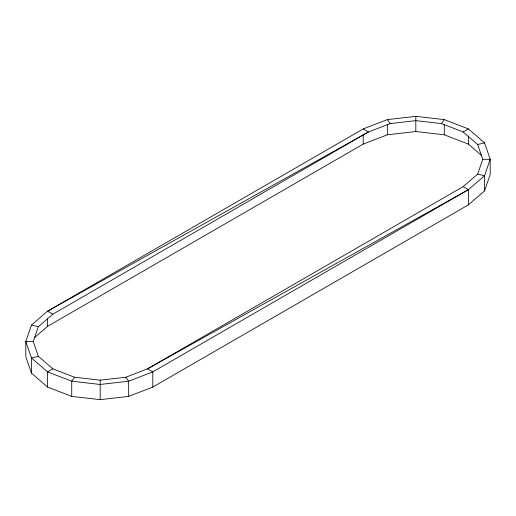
<?xml version="1.0" encoding="UTF-8"?>
<svg xmlns="http://www.w3.org/2000/svg" width="516" height="516" viewBox="0 0 516 516"><rect width="100%" height="100%" fill="white"/><g stroke="black" fill="none" stroke-linecap="round" stroke-linejoin="round"><path stroke-width="0.77" d="M31.463 325.08L25.8 341.515L25.8 356.704L31.463 373.139L47.588 387.071L71.724 396.385L100.194 399.655L128.658 396.385L152.794 387.071L468.412 204.852L484.537 190.92L490.2 174.485L490.2 159.296L484.537 142.861L468.412 128.929L444.276 119.615L415.806 116.345L387.342 119.615L363.206 128.929L47.588 311.148L31.463 325.08L38.339 326.725L52.851 314.186L368.463 131.967L390.186 123.588L415.806 120.641L441.432 123.588L463.149 131.967L477.661 144.506L482.763 159.296L477.661 174.092L463.149 186.631L147.537 368.85L125.814 377.228L100.194 380.169L74.568 377.228L52.851 368.85L38.339 356.311L33.237 341.515L38.339 326.725M74.568 377.228L71.724 381.195L71.724 396.385M441.432 123.588L444.276 119.615M34.449 337.683L47.588 326.331L363.206 144.112L387.342 134.805L415.806 131.535L444.276 134.805L468.412 144.112L481.551 155.464M33.237 341.515L25.8 341.515L31.463 357.956L47.588 371.888L71.724 381.195L100.194 384.465L128.658 381.195L152.794 371.888L468.412 189.669L484.537 175.737L490.2 159.296L482.763 159.296M52.851 368.85L47.588 371.888L47.588 387.071M463.149 131.967L468.412 128.929M468.412 204.852L468.412 189.669L147.537 368.85L152.794 371.888L152.794 387.071M477.661 144.506L484.537 142.861M38.339 356.311L31.463 357.956L31.463 373.139M477.661 174.092L484.537 175.737L484.537 190.92M363.206 128.929L368.463 131.967L47.588 311.148L52.851 314.186M463.149 186.631L468.412 189.669M387.342 119.615L390.186 123.588M125.814 377.228L128.658 381.195L128.658 396.385M468.412 136.121L468.412 144.112M444.276 124.414L444.276 134.805M415.806 116.345L415.806 131.535M387.342 124.414L387.342 134.805M363.206 134.521L363.206 144.112M100.194 380.169L100.194 399.655M47.588 318.34L47.588 326.331"/></g></svg>
